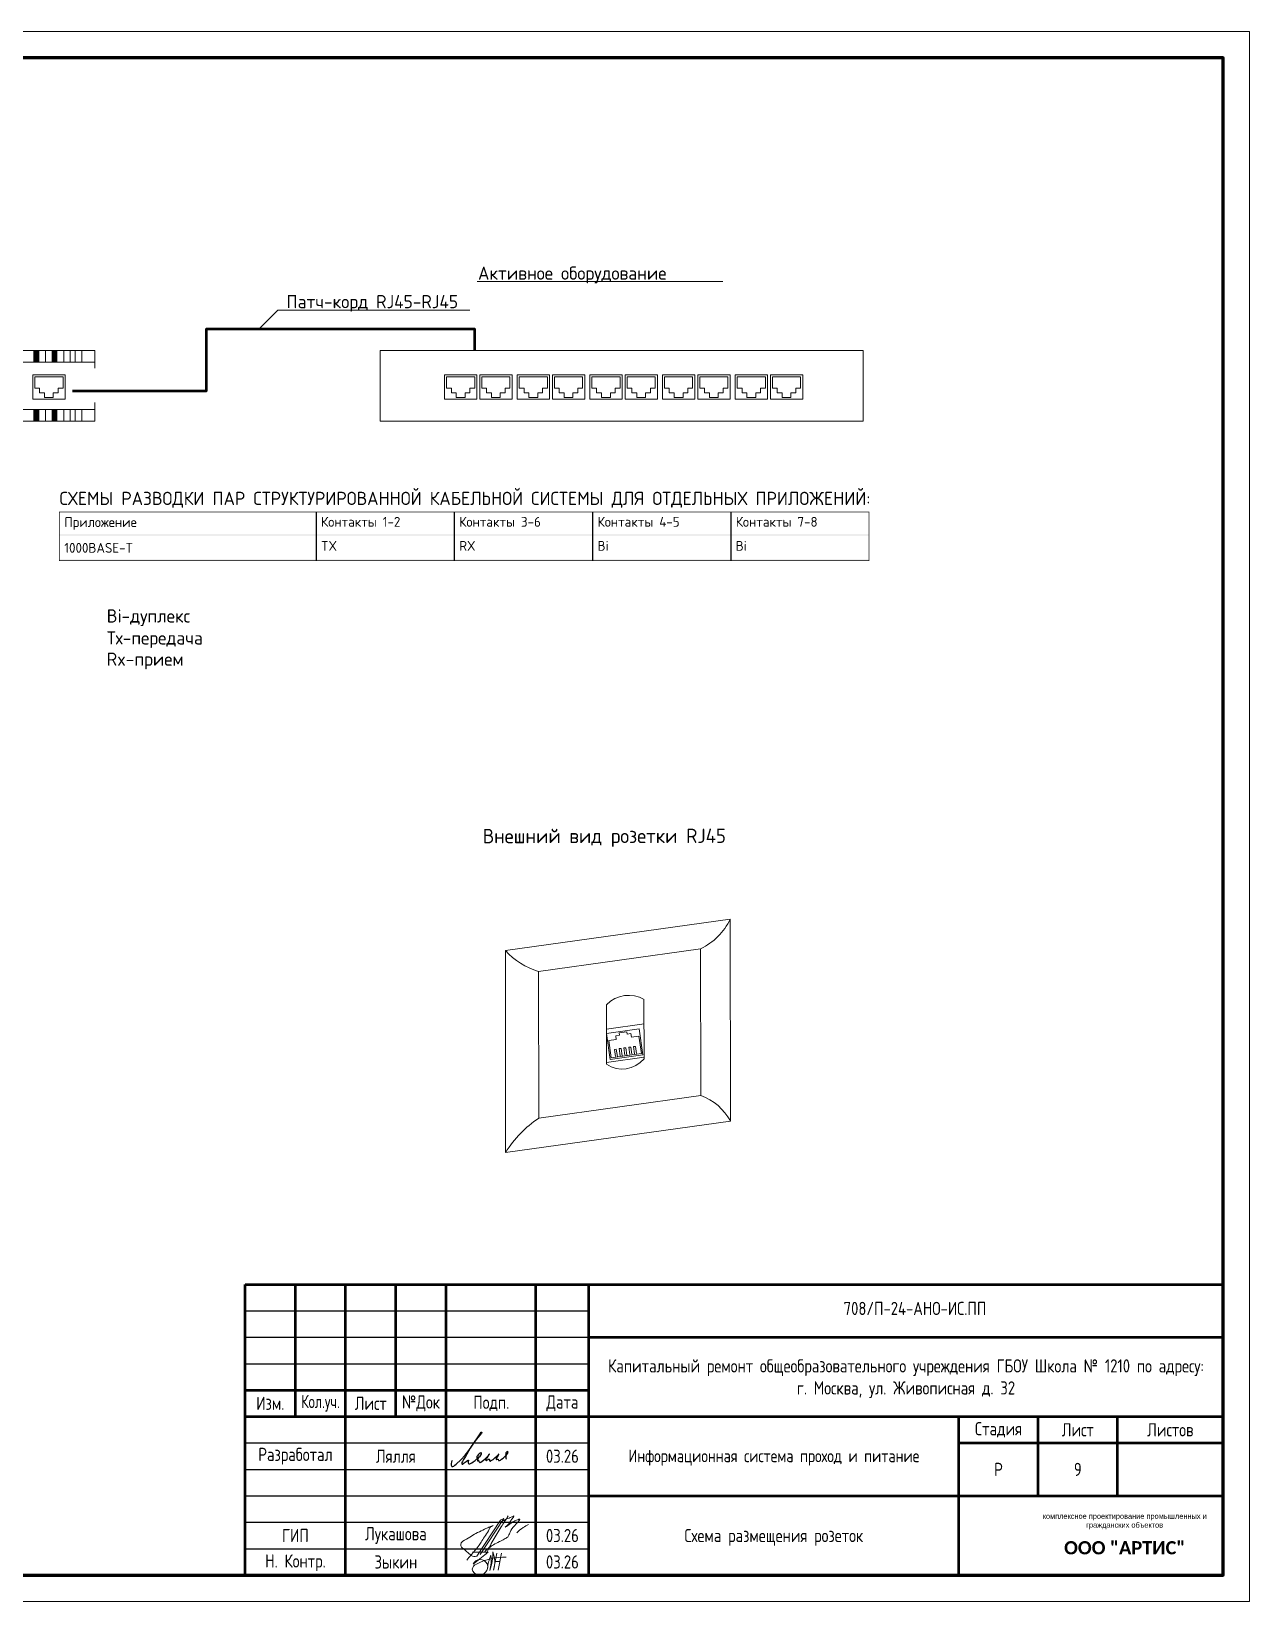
# Model space of a CAD drawing. Header units: millimetres. Extents: x -695119 to 412940, y -249585 to 622758.
# Drawn here: x -522684 to -499640, y 65372 to 95072 of the extents above; entities that cross this region are included whole.
import ezdxf
from ezdxf.enums import TextEntityAlignment as Align

# ---------------------------------------------------------------- set-up
doc = ezdxf.new("R2010")
doc.units = ezdxf.units.MM
for name, color, linetype in [('__НАДПИСИ', 7, 'Continuous'), ('PDF _CKC', 7, 'Continuous'), ('PDF _Оформление-Надписи', 7, 'Continuous'), ('PDF _Текст', 7, 'Continuous'), ('СОТ', 7, 'Continuous'), ('стена', 20, 'Continuous')]:
    doc.layers.add(name, color=color, linetype=linetype)
doc.layers.add('__ФОРМАТ', color=7, linetype='Continuous', lineweight=40)
doc.layers.add('Подписи', color=7, linetype='Continuous', lineweight=13)
doc.layers.add('PDF _СОТ', color=7, linetype='Continuous', true_color=0xb82d00)
doc.layers.add('Границы листа', color=7, linetype='Continuous', lineweight=0, plot=False)
doc.layers.add('ОФ_подписи', color=5, linetype='Continuous', lineweight=13, true_color=0x0000ff)
doc.styles.add('GOST 2.304 type A', font='', dxfattribs={"height": 250})
doc.styles.add('GOST-2.304_Type-B_italic', font='')
doc.styles.add('ISOCPEUR', font='isocpeur.ttf', dxfattribs={"width": 0.9, "height": 350})
doc.styles.add('RubezhCAD', font='', dxfattribs={"oblique": 10})
doc.styles.get("Standard").update_dxf_attribs({"font": ''})
doc.styles.add('ГОСТ 2.304', font='')
doc.styles.get('GOST 2.304 type A').set_extended_font_data('GOST 2.304 type A')
doc.styles.get('GOST-2.304_Type-B_italic').set_extended_font_data('GOST type B')
doc.styles.get('RubezhCAD').set_extended_font_data('GOST type A')
doc.styles.get('Standard').set_extended_font_data('GOST type B')
doc.styles.get('ГОСТ 2.304').set_extended_font_data('GOST 2.304 type A')

# ---------------------------------------------------------------- blocks, each defined once
blk = doc.blocks.new('*U12')
at = {"lineweight": -2}
blk.add_lwpolyline([(20, 5), (415, 5), (415, 292), (20, 292)], close=True, dxfattribs=at)
at = {"layer": 'Границы листа'}
blk.add_lwpolyline([(420, 0), (0, 0), (0, 297), (420, 297)], close=True, dxfattribs=at)
at = {"lineweight": 13, "oblique": 10, "flags": 8}
blk.add_attdef('ФОРМАТ', (380.94, 1.12), '', height=3, dxfattribs=at)
blk = doc.blocks.new('П_Зыкин')
at = {"layer": 'ОФ_подписи', "color": 5, "ltscale": 100, "transparency": 33554687}
for p, q in [((142, 249), (62, -174)), ((102, 37), (218, 37)), ((258, 249), (178, -174))]:
    blk.add_line(p, q, dxfattribs=at)
blk.add_lwpolyline([(-462, 273), (-74, 273), (-446, -30)], dxfattribs=at)
for centre, radius, start, end in [((-271, -94), 186, 314.2393, 159.9348), ((345, -1372), 1523, 88.8758, 117.8788), ((1109, -252), 1204, 158.7593, 174.231), ((-1024, 224), 1068, 337.8144, 2.8859), ((-849, 72), 852, 342.8308, 7.4815), ((-9, 182), 4.48, 8.9691, 155.6551), ((-643, 22), 732, 344.4555, 20.462), ((-318, -169), 151, 108.7568, 173.4251), ((-287, -115), 185, 191.5358, 322.3512)]:
    blk.add_arc(centre, radius, start, end, dxfattribs=at)
blk = doc.blocks.new('П_Лукашова')
at = {"layer": 'ОФ_подписи', "color": 5}
for p, q in [((221, 339), (-221, -339)), ((286, 371), (-156, -307)), ((283, 370), (218, 338))]:
    blk.add_line(p, q, dxfattribs=at)
for points in [[(366, 415), (236, 213), (85, -37), (-50, -300)], [(221, 301), (344, 360), (434, 401), (475, 416), (464, 395), (420, 336), (342, 232), (310, 203), (337, 221), (420, 283), (490, 322), (558, 352), (576, 358), (491, 240), (403, 113), (374, 49), (360, 20)], [(-221, -339), (-276, -344), (-368, -289), (-446, -221), (-505, -166), (-522, -116), (-412, -16), (-295, 56), (-173, 120), (-49, 179), (33, 216), (87, 237), (52, 221), (11, 167), (-59, 51), (-126, -52), (-177, -132), (-256, -231), (-409, -409)], [(360, 20), (294, -18), (203, -65), (91, -124), (-73, -248)], [(530, 102), (646, 199), (748, 254)]]:
    blk.add_spline(points, degree=3, dxfattribs=at)
blk = doc.blocks.new('штамп')
at = {"layer": '__ФОРМАТ', "linetype": 'Continuous', "lineweight": 50}
for p, q in [((531929, 45357), (531929, 50857)), ((531929, 50857), (550429, 50857)), ((532879, 48357), (532879, 50857)), ((533829, 45357), (533829, 50857)), ((534779, 48357), (534779, 50857)), ((535729, 45357), (535729, 50857)), ((537429, 45357), (537429, 50857)), ((538429, 45357), (538429, 50857)), ((550429, 45357), (550429, 50857)), ((538429, 49857), (550429, 49857)), ((531929, 48857), (538429, 48857)), ((531929, 48357), (550429, 48357)), ((545429, 45357), (545429, 48357)), ((546929, 46857), (546929, 48357)), ((548429, 46857), (548429, 48357)), ((545429, 47857), (550429, 47857)), ((538429, 46857), (550429, 46857)), ((531929, 45357), (550429, 45357))]:
    blk.add_line(p, q, dxfattribs=at)
at = {"layer": '__ФОРМАТ', "linetype": 'Continuous', "lineweight": -2}
for p, q in [((531929, 50357), (538429, 50357)), ((531929, 49857), (538429, 49857)), ((531929, 49357), (538429, 49357)), ((531929, 48857), (538429, 48857)), ((531929, 47857), (538429, 47857)), ((531929, 47357), (538429, 47357)), ((531929, 46857), (538429, 46857)), ((538429, 46857), (550429, 46857)), ((531929, 46357), (538429, 46357)), ((531929, 45857), (538429, 45857))]:
    blk.add_line(p, q, dxfattribs=at)
at = {"layer": 'Подписи', "color": 5, "lineweight": 25}
blk.add_lwpolyline([(535847, 47525), (535833, 47500), (535823, 47461), (535824, 47440), (535829, 47423), (535840, 47414), (535857, 47413), (535876, 47421), (535897, 47435), (535917, 47454), (536005, 47539), (536088, 47624), (536142, 47690), (536203, 47776), (536266, 47874), (536323, 47953), (536362, 48009), (536395, 48059), (536405, 48060), (536397, 48045), (536295, 47925), (536205, 47790), (536095, 47603), (536059, 47544), (536038, 47506), (536029, 47485), (536027, 47473), (536027, 47462), (536031, 47457), (536037, 47454), (536045, 47456), (536057, 47466), (536072, 47479), (536107, 47506), (536133, 47525), (536147, 47532), (536152, 47532), (536153, 47529), (536150, 47520), (536147, 47504), (536146, 47491), (536148, 47479), (536150, 47471), (536157, 47465), (536166, 47462), (536178, 47464), (536189, 47469), (536215, 47480), (536240, 47498), (536281, 47529), (536306, 47550), (536324, 47567), (536342, 47582), (536372, 47609), (536388, 47629), (536397, 47646), (536399, 47657), (536398, 47666), (536393, 47671), (536383, 47671), (536372, 47667), (536356, 47653), (536336, 47632), (536323, 47612), (536313, 47599), (536309, 47587), (536310, 47579), (536315, 47575), (536326, 47579), (536335, 47585), (536344, 47592), (536348, 47595), (536352, 47596), (536354, 47595), (536355, 47592), (536349, 47583), (536342, 47575), (536334, 47561), (536326, 47547), (536322, 47538), (536320, 47531), (536321, 47523), (536325, 47519), (536328, 47519), (536333, 47524), (536338, 47527), (536344, 47526), (536346, 47520), (536351, 47508), (536355, 47498), (536359, 47493), (536366, 47491), (536375, 47491), (536385, 47497), (536412, 47513), (536436, 47532), (536466, 47559), (536491, 47583), (536517, 47607), (536529, 47621), (536545, 47642), (536547, 47643), (536546, 47644), (536543, 47644), (536541, 47642), (536538, 47637), (536499, 47577), (536491, 47558), (536482, 47544), (536480, 47535), (536479, 47529), (536481, 47524), (536483, 47522), (536489, 47523), (536494, 47526), (536502, 47532), (536512, 47539), (536522, 47544), (536530, 47548), (536541, 47549), (536547, 47546), (536550, 47541), (536551, 47531), (536552, 47525), (536553, 47521), (536558, 47517), (536562, 47515), (536568, 47515), (536575, 47517), (536583, 47523), (536596, 47533), (536617, 47547), (536636, 47561), (536659, 47583), (536688, 47609), (536702, 47620), (536713, 47630), (536721, 47636), (536727, 47641), (536727, 47643), (536726, 47644), (536723, 47643), (536720, 47638), (536715, 47629), (536693, 47594), (536681, 47575), (536676, 47566), (536674, 47557), (536677, 47551), (536679, 47547), (536684, 47546), (536689, 47549), (536695, 47552), (536700, 47554), (536709, 47554), (536716, 47551), (536717, 47545), (536719, 47535), (536721, 47527), (536725, 47524), (536731, 47520), (536741, 47523), (536747, 47528), (536757, 47534), (536779, 47550), (536809, 47572), (536842, 47600), (536865, 47623), (536880, 47642), (536895, 47664), (536899, 47675), (536901, 47684), (536898, 47689), (536891, 47693), (536881, 47689), (536873, 47682), (536862, 47668), (536856, 47654), (536855, 47638), (536856, 47622), (536856, 47598), (536858, 47583), (536860, 47572), (536864, 47560), (536871, 47551)], dxfattribs=at)
at = {"layer": 'ОФ_подписи'}
for name, p, xscale, yscale, zscale in [('П_Лукашова', (536533, 46057), 1.010226427429054, 1.010226427429054, 1.010226427429054), ('П_Зыкин', (536581, 45585), 0.7621923841183493, 0.7621923841183493, 0.7621923841183493)]:
    blk.add_blockref(name, p, dxfattribs=dict(at, xscale=xscale, yscale=yscale, zscale=zscale))
at = {"color": 0, "transparency": 33554687, "attachment_point": 5, "style": 'ГОСТ 2.304'}
for s, insert, char_height, width in [('{\\fArial|b0|i0|c204|p34;комплексное проектирование промышленных и гражданских объектов}', (548566, 46374), 100, 3372.21), ('{\\fCorbel Light|b1|i0|c204|p34;ООО "АРТИС"}', (548566, 45874), 250, 4171.2)]:
    blk.add_mtext(s, dxfattribs=dict(at, insert=insert, char_height=char_height, width=width))
at = {"layer": '__НАДПИСИ', "lineweight": 9, "ltscale": 2, "style": 'ISOCPEUR', "flags": 1}
blk.add_attdef('NOTATION', (548864, 51134), '', height=250, dxfattribs=at)
at = {"layer": '__НАДПИСИ', "lineweight": 9, "ltscale": 2, "style": 'RubezhCAD', "oblique": 10}
blk.add_attdef('SHEET', text='', height=250, dxfattribs=at).set_placement((547679, 47357), align=Align.MIDDLE_CENTER)
at = {"layer": '__ФОРМАТ', "color": 7, "linetype": 'Continuous', "lineweight": 20, "attachment_point": 5, "style": 'GOST 2.304 type A'}
for s, insert, char_height, width in [('Капитальный ремонт общеобразовательного учреждения ГБОУ Школа № 1210 по адресу:      \\Pг. Москва, ул. Живописная д. 32', (544429, 49073), 250, 12000), ('\\pi-7.5,l7.5,t7.5;{\\W0.9;\\C256;Кол.уч.}', (533354, 48607), 250, 950), ('Информационная система проход и питание \\P ', (541929, 47381), 240, 7000)]:
    blk.add_mtext(s, dxfattribs=dict(at, insert=insert, char_height=char_height, width=width))
at = {"layer": '__ФОРМАТ', "color": 7, "linetype": 'Continuous', "lineweight": 20, "char_height": 250, "attachment_point": 5, "line_spacing_factor": 1.2, "style": 'GOST 2.304 type A'}
for s, insert, width in [('\\pi-7.5,l7.5,t7.5;{\\C256;Изм.}', (532404, 48607), 950), ('\\pi-7.5,l7.5,t7.5;{\\C256;Лист}', (534304, 48607), 950), ('\\pi-7.5,l7.5,t7.5;{\\C256;№Док}', (535254, 48607), 950), ('\\pi-7.5,l7.5,t7.5;{\\C256;Подп.}', (536584, 48607), 1710.72), ('\\pi-7.5,l7.5,t7.5;{\\C256;Дата}', (537929, 48607), 1000), ('\\pi-7.5,l7.5,t7.5;{\\C256;Стадия}', (546179, 48107), 1500), ('\\pi-7.5,l7.5,t7.5;{\\C256;Лист}', (547679, 48107), 1500), ('\\pi-7.5,l7.5,t7.5;{\\C256;Листов}', (549429, 48107), 2000), ('\\pi-7.5,l7.5,t7.5;{\\C256;Разработал}', (532879, 47607), 1900), ('{\\C256;Лялля}', (534779, 47607), 1900), ('{\\C256;03.26}', (537929, 47607), 1000), ('\\pi-750,l750,t750;{\\C256;Р}', (546179, 47357), 1500), ('\\pi-7.5,l7.5,t7.5;{\\C256;ГИП}', (532879, 46107), 1900), ('{\\C256;Лукашова}', (534779, 46107), 1900), ('{\\C256;03.26}', (537929, 46107), 1000), ('{\\C256;Н. Контр. }', (532879, 45592), 1900), ('\\pi-750,l750,t750;{\\C256;Зыкин}', (534779, 45607), 1900), ('{\\C256;03.26}', (537929, 45607), 1000)]:
    blk.add_mtext(s, dxfattribs=dict(at, insert=insert, width=width))
at = {"layer": 'стена', "color": 18, "true_color": 0x000000, "insert": (543249, 50527), "char_height": 250, "width": 3851.47, "attachment_point": 1, "style": 'GOST 2.304 type A'}
blk.add_mtext('708/П-24-АНО-ИС.ПП', dxfattribs=at)

msp = doc.modelspace()

# ---------------------------------------------------------------- hatches: boundary and pattern name
at = {"layer": 'PDF _CKC', "transparency": 33554559}
for points in [[(-522154.161, 85551.571), (-522154.161, 85538.871), (-506839.547, 85538.871), (-506839.547, 85551.571)], [(-522154.161, 85081.655), (-522154.161, 85066.838), (-506839.547, 85066.838), (-506839.547, 85081.655)]]:
    msp.add_hatch(color=256, dxfattribs=at).paths.add_polyline_path(points)
at = {"layer": 'PDF _Оформление-Надписи', "transparency": 33554559}
for points in [[(-522543.641, 89035.725), (-522636.778, 89035.725), (-522636.778, 88815.584), (-522543.641, 88815.584)], [(-522200.729, 89035.725), (-522293.866, 89035.725), (-522293.866, 88815.584), (-522200.729, 88815.584)], [(-522543.641, 87920.203), (-522636.778, 87920.203), (-522636.778, 87700.062), (-522543.641, 87700.062)], [(-522200.729, 87920.203), (-522293.866, 87920.203), (-522293.866, 87700.062), (-522200.729, 87700.062)]]:
    msp.add_hatch(color=256, dxfattribs=at).paths.add_polyline_path(points)

# ---------------------------------------------------------------- linework, layer by layer
at = {"layer": 'PDF _CKC', "lineweight": 0}
msp.add_lwpolyline([(-522155.219, 85981.27, 14.817, 14.817, 0), (-522155.219, 85062.492, 12.7, 12.7, 0), (-506839.547, 85062.492, 12.7, 12.7, 0), (-506839.547, 85981.27, 12.7, 12.7, 0)], format="xyseb", close=True, dxfattribs=at)
at = {"layer": 'PDF _CKC', "transparency": 33554559}
for points in [[(-517298.359, 85981.27), (-517298.359, 85062.492)], [(-514684.365, 85981.27), (-514684.365, 85062.492)], [(-512067.873, 85981.27), (-512067.873, 85062.492)], [(-509453.444, 85981.27), (-509453.444, 85062.492)]]:
    msp.add_lwpolyline(points, dxfattribs=at)
at = {"layer": 'PDF _Оформление-Надписи', "lineweight": 0}
for points in [[(-514252.371, 90339.637), (-509604.01, 90339.637)], [(-518354.613, 89468.165), (-518022.285, 89800.493), (-514387.842, 89800.493)], [(-522418.754, 89035.725), (-522418.754, 88815.584)], [(-522073.725, 89035.725), (-522073.725, 88815.584)], [(-521730.813, 89035.725), (-521730.813, 88815.584)], [(-521485.271, 88701.281), (-521485.271, 88815.584)], [(-522418.754, 87920.203), (-522418.754, 87700.062)], [(-522073.725, 87920.203), (-522073.725, 87700.062)], [(-521730.813, 87920.203), (-521730.813, 87700.062)], [(-521485.271, 88055.675), (-521485.271, 87920.203)], [(-511096.362, 76760.714), (-511094.245, 75634.609)], [(-511807.587, 76197.662), (-511094.245, 76299.265)], [(-511735.617, 75628.258), (-511119.646, 75715.045), (-511189.499, 76206.129), (-511805.47, 76119.342)], [(-511600.146, 75685.41), (-511621.314, 75822.999), (-511655.181, 75816.648), (-511636.131, 75681.177)], [(-511511.243, 75698.111), (-511530.294, 75835.699), (-511566.278, 75831.466), (-511545.111, 75693.877)], [(-511420.223, 75710.811), (-511439.274, 75848.399), (-511475.258, 75844.166), (-511456.208, 75706.578)], [(-511365.188, 75719.278), (-511384.239, 75856.866), (-511348.254, 75861.1), (-511329.203, 75723.512)], [(-511238.184, 75736.212), (-511257.234, 75873.8), (-511293.219, 75869.567), (-511274.168, 75731.979)], [(-511805.47, 75566.873), (-511094.245, 75668.477)]]:
    msp.add_lwpolyline(points, dxfattribs=at)
at = {"layer": 'PDF _Оформление-Надписи', "lineweight": 50}
msp.add_lwpolyline([(-514296.822, 89035.725), (-514296.822, 89437.906), (-519381.232, 89437.906), (-519381.232, 88269.466), (-520443.835, 88269.466), (-521908.619, 88269.466)], dxfattribs=at)
at = {"layer": 'PDF _Оформление-Надписи', "lineweight": 0}
for points in [[(-530627.471, 88815.584), (-521485.271, 88815.584), (-521485.271, 89035.725), (-530627.471, 89035.725)], [(-522636.778, 88815.584), (-522543.641, 88815.584), (-522543.641, 89035.725), (-522636.778, 89035.725)], [(-522293.866, 88815.584), (-522200.729, 88815.584), (-522200.729, 89035.725), (-522293.866, 89035.725)], [(-521948.837, 88815.584), (-521855.701, 88815.584), (-521855.701, 89035.725), (-521948.837, 89035.725)], [(-506947.501, 89035.725), (-506947.501, 87700.062), (-516089.701, 87700.062), (-516089.701, 89035.725)], [(-522046.207, 88117.06), (-522657.945, 88117.06), (-522657.945, 88574.276), (-522046.207, 88574.276)], [(-522046.207, 88117.06), (-522657.945, 88117.06), (-522657.945, 88574.276), (-522046.207, 88574.276)], [(-522353.135, 88538.292), (-522086.425, 88538.292), (-522086.425, 88326.618), (-522177.445, 88326.618), (-522177.445, 88235.598), (-522270.582, 88235.598), (-522270.582, 88146.695), (-522437.804, 88146.695), (-522437.804, 88235.598), (-522528.824, 88235.598), (-522528.824, 88326.618), (-522619.844, 88326.618), (-522619.844, 88538.292)], [(-522353.135, 88538.292), (-522086.425, 88538.292), (-522086.425, 88326.618), (-522177.445, 88326.618), (-522177.445, 88235.598), (-522270.582, 88235.598), (-522270.582, 88146.695), (-522437.804, 88146.695), (-522437.804, 88235.598), (-522528.824, 88235.598), (-522528.824, 88326.618), (-522619.844, 88326.618), (-522619.844, 88538.292)], [(-514256.604, 88117.06), (-514868.342, 88117.06), (-514868.342, 88574.276), (-514256.604, 88574.276)], [(-514256.604, 88117.06), (-514868.342, 88117.06), (-514868.342, 88574.276), (-514256.604, 88574.276)], [(-514563.531, 88538.292), (-514296.822, 88538.292), (-514296.822, 88326.618), (-514387.842, 88326.618), (-514387.842, 88235.598), (-514480.979, 88235.598), (-514480.979, 88146.695), (-514648.201, 88146.695), (-514648.201, 88235.598), (-514739.221, 88235.598), (-514739.221, 88326.618), (-514830.241, 88326.618), (-514830.241, 88538.292)], [(-514563.531, 88538.292), (-514296.822, 88538.292), (-514296.822, 88326.618), (-514387.842, 88326.618), (-514387.842, 88235.598), (-514480.979, 88235.598), (-514480.979, 88146.695), (-514648.201, 88146.695), (-514648.201, 88235.598), (-514739.221, 88235.598), (-514739.221, 88326.618), (-514830.241, 88326.618), (-514830.241, 88538.292)], [(-513589.831, 88117.06), (-514201.569, 88117.06), (-514201.569, 88574.276), (-513589.831, 88574.276)], [(-513589.831, 88117.06), (-514201.569, 88117.06), (-514201.569, 88574.276), (-513589.831, 88574.276)], [(-513898.875, 88538.292), (-513632.166, 88538.292), (-513632.166, 88326.618), (-513721.069, 88326.618), (-513721.069, 88235.598), (-513814.205, 88235.598), (-513814.205, 88146.695), (-513981.428, 88146.695), (-513981.428, 88235.598), (-514074.564, 88235.598), (-514074.564, 88326.618), (-514163.468, 88326.618), (-514163.468, 88538.292)], [(-513898.875, 88538.292), (-513632.166, 88538.292), (-513632.166, 88326.618), (-513721.069, 88326.618), (-513721.069, 88235.598), (-513814.205, 88235.598), (-513814.205, 88146.695), (-513981.428, 88146.695), (-513981.428, 88235.598), (-514074.564, 88235.598), (-514074.564, 88326.618), (-514163.468, 88326.618), (-514163.468, 88538.292)], [(-512882.84, 88117.06), (-513494.578, 88117.06), (-513494.578, 88574.276), (-512882.84, 88574.276)], [(-512882.84, 88117.06), (-513494.578, 88117.06), (-513494.578, 88574.276), (-512882.84, 88574.276)], [(-513189.767, 88538.292), (-512923.058, 88538.292), (-512923.058, 88326.618), (-513014.078, 88326.618), (-513014.078, 88235.598), (-513107.214, 88235.598), (-513107.214, 88146.695), (-513274.437, 88146.695), (-513274.437, 88235.598), (-513365.457, 88235.598), (-513365.457, 88326.618), (-513456.476, 88326.618), (-513456.476, 88538.292)], [(-513189.767, 88538.292), (-512923.058, 88538.292), (-512923.058, 88326.618), (-513014.078, 88326.618), (-513014.078, 88235.598), (-513107.214, 88235.598), (-513107.214, 88146.695), (-513274.437, 88146.695), (-513274.437, 88235.598), (-513365.457, 88235.598), (-513365.457, 88326.618), (-513456.476, 88326.618), (-513456.476, 88538.292)], [(-512216.067, 88117.06), (-512829.921, 88117.06), (-512829.921, 88574.276), (-512216.067, 88574.276)], [(-512216.067, 88117.06), (-512829.921, 88117.06), (-512829.921, 88574.276), (-512216.067, 88574.276)], [(-512525.111, 88538.292), (-512258.402, 88538.292), (-512258.402, 88326.618), (-512349.421, 88326.618), (-512349.421, 88235.598), (-512440.441, 88235.598), (-512440.441, 88146.695), (-512607.664, 88146.695), (-512607.664, 88235.598), (-512700.8, 88235.598), (-512700.8, 88326.618), (-512791.82, 88326.618), (-512791.82, 88538.292)], [(-512525.111, 88538.292), (-512258.402, 88538.292), (-512258.402, 88326.618), (-512349.421, 88326.618), (-512349.421, 88235.598), (-512440.441, 88235.598), (-512440.441, 88146.695), (-512607.664, 88146.695), (-512607.664, 88235.598), (-512700.8, 88235.598), (-512700.8, 88326.618), (-512791.82, 88326.618), (-512791.82, 88538.292)], [(-511506.959, 88117.06), (-512120.813, 88117.06), (-512120.813, 88574.276), (-511506.959, 88574.276)], [(-511506.959, 88117.06), (-512120.813, 88117.06), (-512120.813, 88574.276), (-511506.959, 88574.276)], [(-511816.003, 88538.292), (-511549.294, 88538.292), (-511549.294, 88326.618), (-511640.313, 88326.618), (-511640.313, 88235.598), (-511731.333, 88235.598), (-511731.333, 88146.695), (-511898.556, 88146.695), (-511898.556, 88235.598), (-511991.692, 88235.598), (-511991.692, 88326.618), (-512082.712, 88326.618), (-512082.712, 88538.292)], [(-511816.003, 88538.292), (-511549.294, 88538.292), (-511549.294, 88326.618), (-511640.313, 88326.618), (-511640.313, 88235.598), (-511731.333, 88235.598), (-511731.333, 88146.695), (-511898.556, 88146.695), (-511898.556, 88235.598), (-511991.692, 88235.598), (-511991.692, 88326.618), (-512082.712, 88326.618), (-512082.712, 88538.292)], [(-510842.302, 88117.06), (-511454.04, 88117.06), (-511454.04, 88574.276), (-510842.302, 88574.276)], [(-510842.302, 88117.06), (-511454.04, 88117.06), (-511454.04, 88574.276), (-510842.302, 88574.276)], [(-511149.23, 88538.292), (-510882.521, 88538.292), (-510882.521, 88326.618), (-510973.54, 88326.618), (-510973.54, 88235.598), (-511066.677, 88235.598), (-511066.677, 88146.695), (-511233.899, 88146.695), (-511233.899, 88235.598), (-511324.919, 88235.598), (-511324.919, 88326.618), (-511415.939, 88326.618), (-511415.939, 88538.292)], [(-511149.23, 88538.292), (-510882.521, 88538.292), (-510882.521, 88326.618), (-510973.54, 88326.618), (-510973.54, 88235.598), (-511066.677, 88235.598), (-511066.677, 88146.695), (-511233.899, 88146.695), (-511233.899, 88235.598), (-511324.919, 88235.598), (-511324.919, 88326.618), (-511415.939, 88326.618), (-511415.939, 88538.292)], [(-510133.195, 88117.06), (-510744.932, 88117.06), (-510744.932, 88574.276), (-510133.195, 88574.276)], [(-510133.195, 88117.06), (-510744.932, 88117.06), (-510744.932, 88574.276), (-510133.195, 88574.276)], [(-510440.122, 88538.292), (-510175.529, 88538.292), (-510175.529, 88326.618), (-510264.432, 88326.618), (-510264.432, 88235.598), (-510357.569, 88235.598), (-510357.569, 88146.695), (-510524.791, 88146.695), (-510524.791, 88235.598), (-510617.928, 88235.598), (-510617.928, 88326.618), (-510706.831, 88326.618), (-510706.831, 88538.292)], [(-510440.122, 88538.292), (-510175.529, 88538.292), (-510175.529, 88326.618), (-510264.432, 88326.618), (-510264.432, 88235.598), (-510357.569, 88235.598), (-510357.569, 88146.695), (-510524.791, 88146.695), (-510524.791, 88235.598), (-510617.928, 88235.598), (-510617.928, 88326.618), (-510706.831, 88326.618), (-510706.831, 88538.292)], [(-509466.421, 88117.06), (-510080.276, 88117.06), (-510080.276, 88574.276), (-509466.421, 88574.276)], [(-509466.421, 88117.06), (-510080.276, 88117.06), (-510080.276, 88574.276), (-509466.421, 88574.276)], [(-509775.466, 88538.292), (-509508.756, 88538.292), (-509508.756, 88326.618), (-509599.776, 88326.618), (-509599.776, 88235.598), (-509690.796, 88235.598), (-509690.796, 88146.695), (-509858.018, 88146.695), (-509858.018, 88235.598), (-509951.155, 88235.598), (-509951.155, 88326.618), (-510042.175, 88326.618), (-510042.175, 88538.292)], [(-509775.466, 88538.292), (-509508.756, 88538.292), (-509508.756, 88326.618), (-509599.776, 88326.618), (-509599.776, 88235.598), (-509690.796, 88235.598), (-509690.796, 88146.695), (-509858.018, 88146.695), (-509858.018, 88235.598), (-509951.155, 88235.598), (-509951.155, 88326.618), (-510042.175, 88326.618), (-510042.175, 88538.292)], [(-508759.43, 88117.06), (-509371.168, 88117.06), (-509371.168, 88574.276), (-508759.43, 88574.276)], [(-508759.43, 88117.06), (-509371.168, 88117.06), (-509371.168, 88574.276), (-508759.43, 88574.276)], [(-509066.358, 88538.292), (-508799.648, 88538.292), (-508799.648, 88326.618), (-508890.668, 88326.618), (-508890.668, 88235.598), (-508981.688, 88235.598), (-508981.688, 88146.695), (-509151.027, 88146.695), (-509151.027, 88235.598), (-509242.047, 88235.598), (-509242.047, 88326.618), (-509333.067, 88326.618), (-509333.067, 88538.292)], [(-509066.358, 88538.292), (-508799.648, 88538.292), (-508799.648, 88326.618), (-508890.668, 88326.618), (-508890.668, 88235.598), (-508981.688, 88235.598), (-508981.688, 88146.695), (-509151.027, 88146.695), (-509151.027, 88235.598), (-509242.047, 88235.598), (-509242.047, 88326.618), (-509333.067, 88326.618), (-509333.067, 88538.292)], [(-508092.657, 88117.06), (-508704.395, 88117.06), (-508704.395, 88574.276), (-508092.657, 88574.276)], [(-508092.657, 88117.06), (-508704.395, 88117.06), (-508704.395, 88574.276), (-508092.657, 88574.276)], [(-508401.701, 88538.292), (-508134.992, 88538.292), (-508134.992, 88326.618), (-508223.895, 88326.618), (-508223.895, 88235.598), (-508317.032, 88235.598), (-508317.032, 88146.695), (-508484.254, 88146.695), (-508484.254, 88235.598), (-508577.391, 88235.598), (-508577.391, 88326.618), (-508666.294, 88326.618), (-508666.294, 88538.292)], [(-508401.701, 88538.292), (-508134.992, 88538.292), (-508134.992, 88326.618), (-508223.895, 88326.618), (-508223.895, 88235.598), (-508317.032, 88235.598), (-508317.032, 88146.695), (-508484.254, 88146.695), (-508484.254, 88235.598), (-508577.391, 88235.598), (-508577.391, 88326.618), (-508666.294, 88326.618), (-508666.294, 88538.292)], [(-530627.471, 87700.062), (-521485.271, 87700.062), (-521485.271, 87920.203), (-530627.471, 87920.203)], [(-522636.778, 87700.062), (-522543.641, 87700.062), (-522543.641, 87920.203), (-522636.778, 87920.203)], [(-522293.866, 87700.062), (-522200.729, 87700.062), (-522200.729, 87920.203), (-522293.866, 87920.203)], [(-521948.837, 87700.062), (-521855.701, 87700.062), (-521855.701, 87920.203), (-521948.837, 87920.203)], [(-513714.719, 73869.283), (-513718.952, 77687.882), (-509464.305, 78280.569), (-509460.071, 74461.971)], [(-513090.28, 77292.052), (-510025.241, 77719.633), (-510021.007, 74942.471), (-513088.164, 74514.889)], [(-511735.617, 75628.258), (-511805.47, 76119.342)], [(-511145.047, 75736.212), (-511191.615, 76068.54), (-511335.554, 76047.373), (-511344.021, 76115.109), (-511415.99, 76104.525), (-511422.34, 76148.977), (-511564.162, 76127.809), (-511557.811, 76085.474), (-511629.78, 76074.891), (-511621.314, 76007.155), (-511763.135, 75988.104), (-511716.567, 75655.776)]]:
    msp.add_lwpolyline(points, close=True, dxfattribs=at)
msp.add_lwpolyline([(-511807.587, 76659.111), (-511805.47, 75535.122, 0.379889256), (-511093.735, 75636.944)], format="xyb", dxfattribs=at)
for centre, radius, start, end in [((-510557.603, 78812.932), 1216.07, 295.9717238, 334.0282762), ((-512693.389, 78620.313), 1385.414, 222.2919871, 253.4051077), ((-511385.298, 76251.64), 587.393, 60.3038755, 135.8075229), ((-510394.608, 73933.85), 1076.355, 29.4486669, 69.6149667), ((-511872.095, 72708.251), 2177.068, 123.8654005, 147.7221817)]:
    msp.add_arc(centre, radius, start, end, dxfattribs=at)

# ---------------------------------------------------------------- block references
at = {"layer": '__ФОРМАТ', "lineweight": 60, "xscale": 99.9999999999996, "yscale": 99.9999999999996, "zscale": 99.9999999999996}
msp.add_blockref('*U12', (-541640.136, 65372.066), dxfattribs=at)
at = {"layer": 'PDF _СОТ', "color": 0}
msp.add_blockref('штамп', (-1050568.76, 20515.029), dxfattribs=at)

# ---------------------------------------------------------------- texts
at = {"layer": 'PDF _Текст', "attachment_point": 7, "style": 'GOST-2.304_Type-B_italic'}
for s, insert, char_height in [('Активное оборудование', (-514235.437, 90307.007), 249.99936), ('Патч-корд RJ45-RJ45', (-517859.296, 89767.863), 249.99936), ('СХЕМЫ РАЗВОДКИ ПАР СТРУКТУРИРОВАННОЙ КАБЕЛЬНОЙ СИСТЕМЫ ДЛЯ ОТДЕЛЬНЫХ ПРИЛОЖЕНИЙ:', (-522152.044, 86062.325), 249.99936), ('Приложение', (-522061.024, 85645.854), 186.7747), ('Контакты 1-2', (-517205.223, 85701.86), 186.77473), ('Контакты 3-6', (-514591.049, 85701.86), 186.77473), ('Контакты 4-5', (-511974.758, 85701.86), 186.77473), ('Контакты 7-8', (-509360.584, 85701.86), 186.77473), ('1000BASE-T ', (-522061.024, 85210.1), 186.77473), ('TX', (-517205.223, 85247.819), 186.7747), ('RX', (-514591.049, 85247.819), 186.7747), ('Bi', (-511974.758, 85247.819), 186.7747), ('Bi', (-509360.584, 85247.819), 186.7747), ('Bi-дуплекс', (-521258.78, 83822.374), 249.9994), ('Тх-передача', (-521258.78, 83407.493), 249.99936), ('Rx-прием', (-521258.78, 83005.313), 249.9994)]:
    msp.add_mtext(s, dxfattribs=dict(at, insert=insert, char_height=char_height))
at = {"layer": 'PDF _Текст', "insert": (-514146.425, 79189.87), "char_height": 271.2391, "attachment_point": 7, "rotation": 0.0767763, "style": 'GOST-2.304_Type-B_italic'}
msp.add_mtext('Внешний вид розетки RJ45\\P  ', dxfattribs=at)
at = {"layer": 'СОТ', "char_height": 250, "attachment_point": 5, "style": 'GOST 2.304 type A'}
for s, insert, width in [('9', (-502890.136, 67872.066), 1500), ('Схема размещения розеток', (-508640.136, 66587.917), 7000)]:
    msp.add_mtext(s, dxfattribs=dict(at, insert=insert, width=width))

doc.saveas('drawing.dxf')
